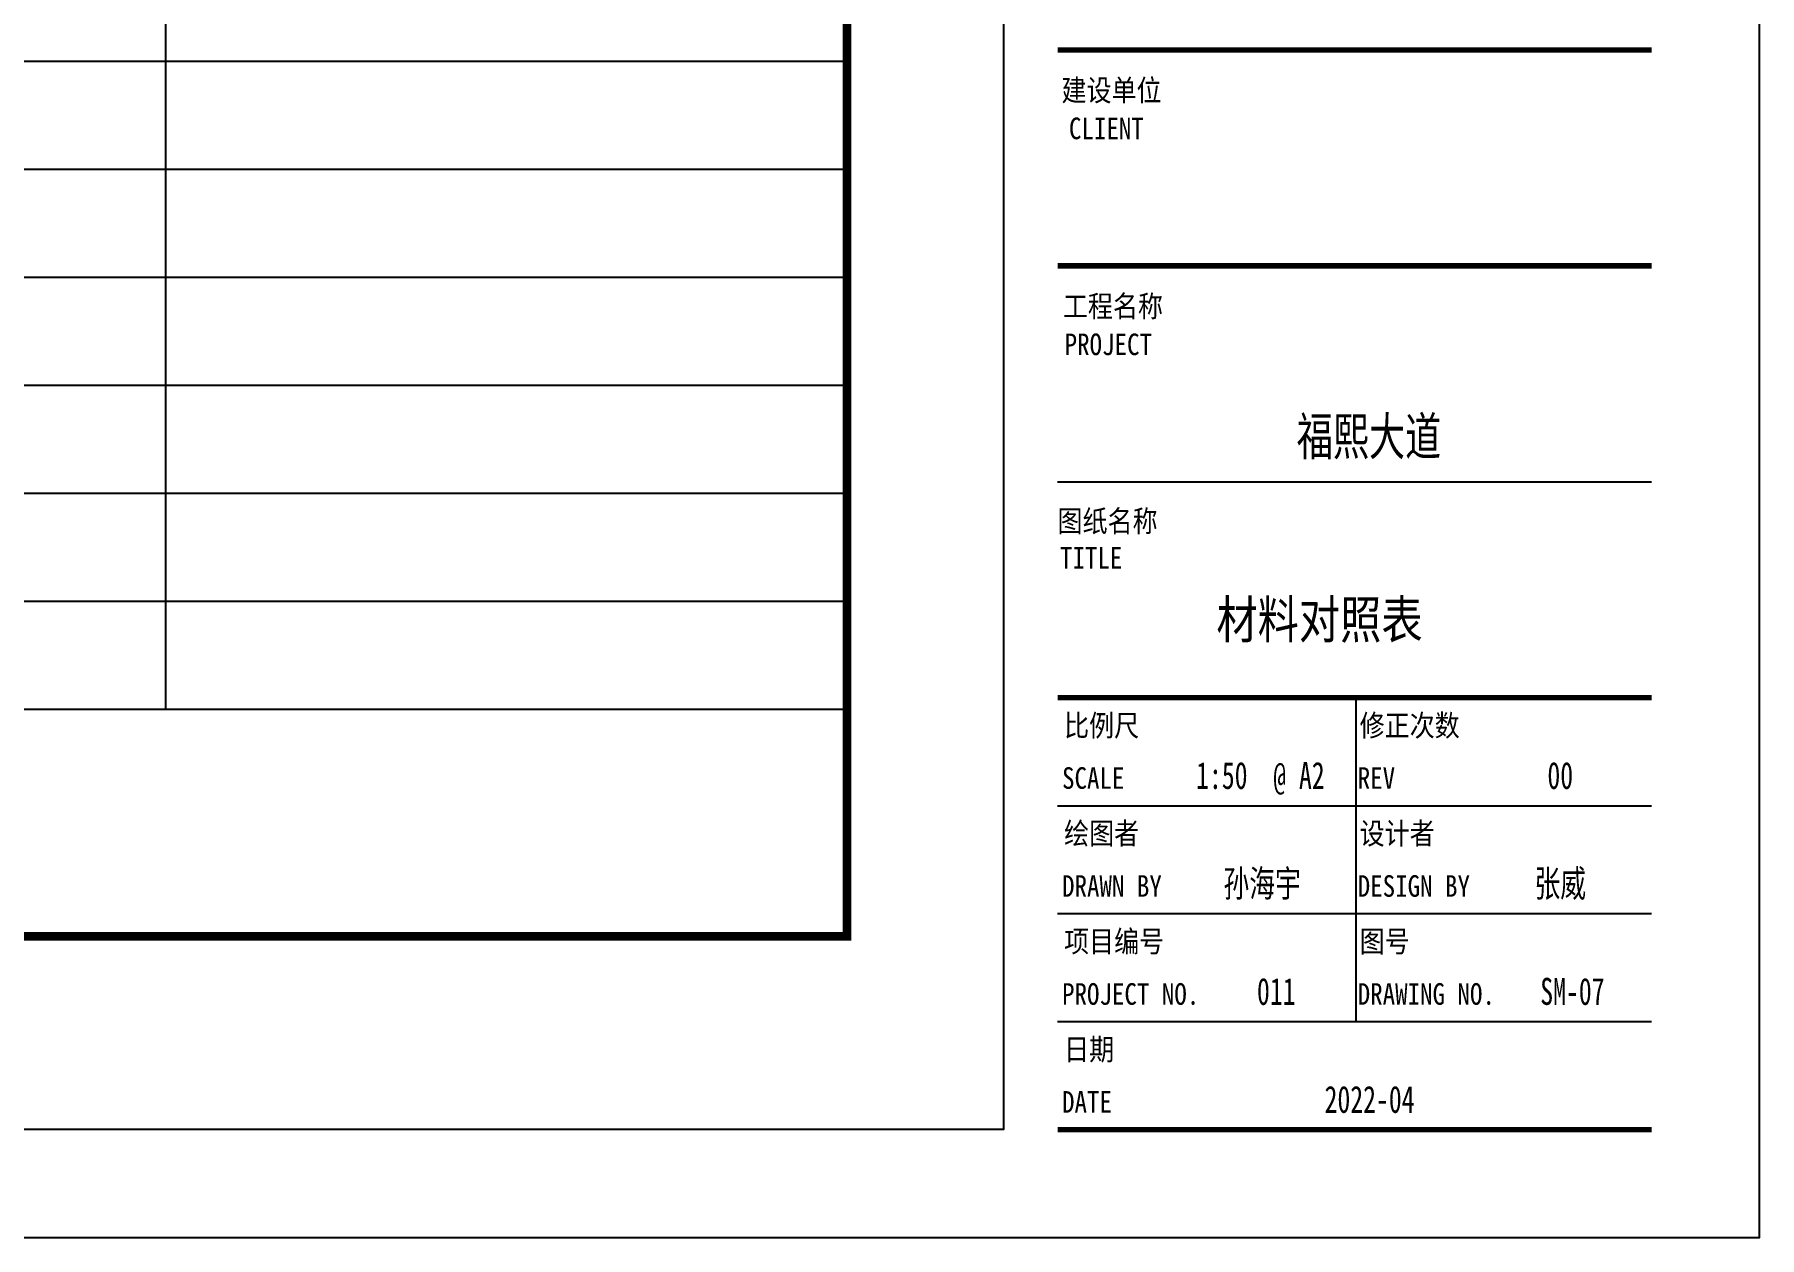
# Paper-space layout '布局' of a CAD drawing. Header units: millimetres. Extents: x -7887 to 894, y 542 to 1297.
# Drawn here: x -2060.4 to -1900.6, y 542.3 to 653.7 of the extents above; entities that cross this region are included whole.
import ezdxf
from ezdxf.enums import TextEntityAlignment as Align

# ---------------------------------------------------------------- set-up
doc = ezdxf.new("R2010")
doc.units = ezdxf.units.MM
doc.header["$LTSCALE"] = 10
for name, color, linetype in [('008-顶面文字标注', 3, 'Continuous'), ('AXIS_TEXT', 7, 'Continuous'), ('I-TBLK', 7, 'Continuous'), ('NW-01-尺寸标注', 252, 'Continuous'), ('T-TTLB-1', 1, 'Continuous')]:
    doc.layers.add(name, color=color, linetype=linetype)
doc.styles.add('宋体', font='', dxfattribs={"width": 0.8})
doc.styles.add('新宋体', font='', dxfattribs={"width": 0.7})
doc.styles.get('宋体').set_extended_font_data('SimSun')
doc.styles.get('新宋体').set_extended_font_data('NSimSun')

# ---------------------------------------------------------------- blocks, each defined once
blk = doc.blocks.new('11111')
at = {"color": 8, "const_width": 0.5}
for points in [[(3716.32, 5839.96), (3771.32, 5839.96)], [(3716.32, 5819.96), (3771.32, 5819.96)], [(3716.32, 5779.96), (3771.32, 5779.96)], [(3716.32, 5739.96), (3771.32, 5739.96)]]:
    blk.add_lwpolyline(points, dxfattribs=at)
at = {"layer": 'AXIS_TEXT', "color": 8}
for p, q in [((3716.32, 5799.96), (3771.32, 5799.96)), ((3743.95, 5779.96), (3743.95, 5749.96)), ((3716.32, 5769.96), (3771.32, 5769.96)), ((3716.32, 5759.96), (3771.32, 5759.96)), ((3716.32, 5749.96), (3771.32, 5749.96))]:
    blk.add_line(p, q, dxfattribs=at)
at = {"layer": 'T-TTLB-1'}
blk.add_lwpolyline([(3212.32, 6139.96), (3711.32, 6139.96), (3711.32, 5739.96), (3212.32, 5739.96)], close=True, dxfattribs=at)
at = {"layer": '008-顶面文字标注', "color": 2, "style": '新宋体', "width": 0.7}
blk.add_text('福熙大道', height=3.5, dxfattribs=at).set_placement((3738.47, 5802.42))
at = {"layer": 'AXIS_TEXT', "color": 4, "style": '宋体', "width": 0.849286}
for s, p in [('建设单位', (3716.68, 5835.22)), ('工程名称', (3716.81, 5815.22)), ('图纸名称', (3716.31, 5795.32)), ('比例尺', (3716.92, 5776.39)), ('修正次数', (3744.29, 5776.39)), ('绘图者', (3716.92, 5766.39)), ('设计者', (3744.29, 5766.39)), ('项目编号', (3716.92, 5756.39)), ('图号', (3744.29, 5756.39)), ('日期', (3716.92, 5746.39))]:
    blk.add_text(s, height=2, dxfattribs=at).set_placement(p)
at = {"layer": 'AXIS_TEXT', "color": 8, "style": '宋体', "width": 0.849286}
for s, p in [('CLIENT', (3717.37, 5831.69)), ('PROJECT', (3716.97, 5811.69)), ('TITLE', (3716.54, 5791.91)), ('SCALE', (3716.73, 5771.52)), ('REV', (3744.11, 5771.52)), ('DRAWN BY', (3716.73, 5761.52)), ('DESIGN BY', (3744.11, 5761.52)), ('PROJECT NO.', (3716.73, 5751.52)), ('DRAWING NO.', (3744.11, 5751.52)), ('DATE', (3716.73, 5741.52))]:
    blk.add_text(s, height=2, dxfattribs=at).set_placement(p)
at = {"layer": 'I-TBLK', "style": '新宋体', "width": 0.7}
for s, p in [('1:50  @ A2', (3735.1, 5771.51)), ('00', (3762.87, 5771.51)), ('孙海宇', (3735.26, 5761.51)), ('张威', (3762.87, 5761.51)), ('011', (3736.57, 5751.51)), ('2022-04', (3745.21, 5741.51))]:
    blk.add_text(s, height=2.5, dxfattribs=at).set_placement(p, align=Align.CENTER)

psp = doc.layouts.new('布局')

# ---------------------------------------------------------------- linework, layer by layer
at = {"color": 147}
for p, q in [((-2190.365, 651.216), (-1985.105, 651.216)), ((-2216.439, 641.216), (-1985.105, 641.216)), ((-2216.439, 631.216), (-1985.105, 631.216)), ((-2190.365, 621.216), (-1985.105, 621.216)), ((-2190.365, 611.216), (-1985.105, 611.216)), ((-2190.365, 601.216), (-1985.105, 601.216)), ((-2216.439, 591.216), (-1985.105, 591.216))]:
    psp.add_line(p, q, dxfattribs=at)
at = {"color": 147, "const_width": 0.8}
psp.add_lwpolyline([(-2216.439, 570.183), (-1985.105, 570.183), (-1985.105, 921.216), (-2216.439, 921.216)], close=True, dxfattribs=at)
at = {"color": 147}
for points in [[(-2048.227, 681.216), (-2048.227, 641.216)], [(-2048.227, 641.216), (-2048.227, 591.216)]]:
    psp.add_lwpolyline(points, dxfattribs=at)
at = {"layer": '008-顶面文字标注', "color": 8}
psp.add_lwpolyline([(-2494.605, 542.276), (-1900.605, 542.276), (-1900.605, 962.276), (-2494.605, 962.276)], close=True, dxfattribs=at)

# ---------------------------------------------------------------- block references
at = {"layer": 'NW-01-尺寸标注', "linetype": 'ByBlock'}
psp.add_blockref('11111', (-5681.926, -5187.687), dxfattribs=at)

# ---------------------------------------------------------------- texts
at = {"layer": '008-顶面文字标注', "color": 2, "style": '宋体', "width": 0.8}
psp.add_text('材料对照表  ', height=3.5, dxfattribs=at).set_placement((-1950.902, 597.764))
at = {"layer": 'I-TBLK', "style": '新宋体', "width": 0.7}
psp.add_text('SM-07', height=2.5, dxfattribs=at).set_placement((-1917.931, 563.823), align=Align.CENTER)

doc.saveas('drawing.dxf')
